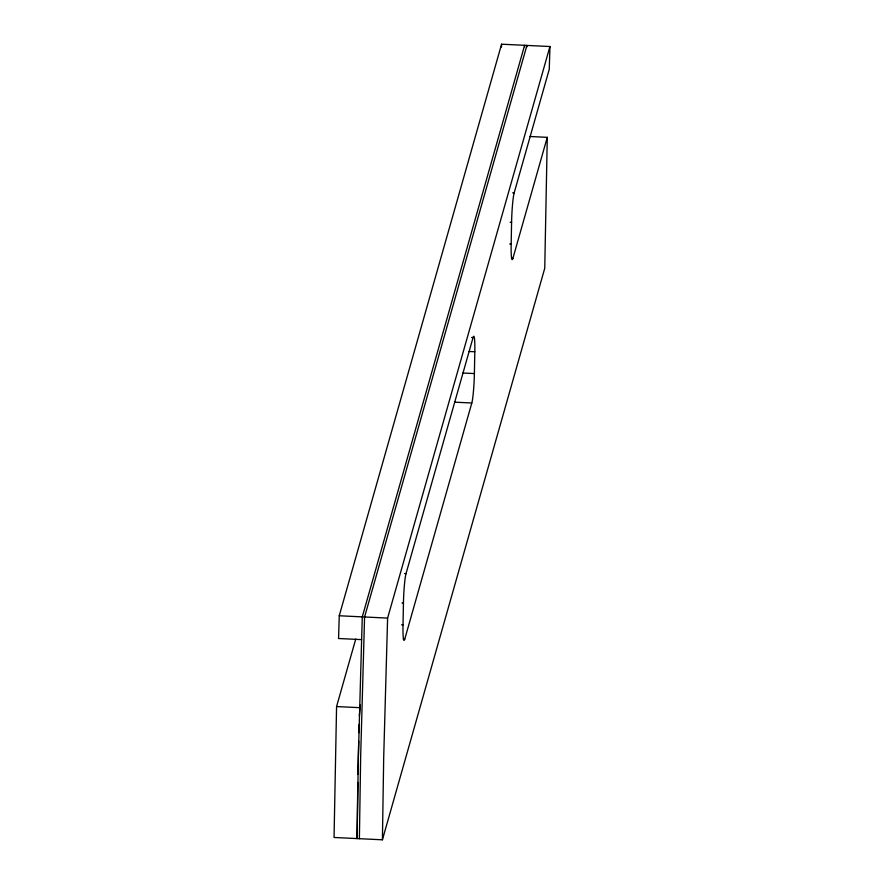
<?xml version="1.0" encoding="UTF-8"?>
<svg xmlns="http://www.w3.org/2000/svg" width="884" height="884" viewBox="0 0 884 884"><rect width="100%" height="100%" fill="white"/><g stroke="black" fill="none" stroke-linecap="round" stroke-linejoin="round"><path stroke-width="1.33" d="M359.39 838.684L360.661 756.594L364.573 616.988L526.919 45.427L526.875 46.83M355.733 639.088L336.572 706.559L334.053 837.468L382.418 839.8L383.689 757.699L387.612 618.093L549.947 46.532L501.582 44.2L339.246 615.761L338.561 638.502L361.589 639.618M357.81 782.417L357.081 838.573L358.351 756.483L362.274 616.877L524.61 45.316L524.577 46.719M403.325 638.999L404.762 639.066A23.139 1.901 -87.2 0 1 403.016 624.866L403.435 603.054A23.139 1.901 -87.2 0 1 406.021 573.617L473.073 337.555L471.625 337.489M404.762 639.066L471.813 403.005A23.139 1.901 -87.2 0 0 474.388 373.567L474.807 351.755A23.139 1.901 -87.2 0 0 473.073 337.555M511.471 258.25L512.908 258.316A23.139 1.901 -87.2 0 1 511.162 244.117L511.582 222.304A23.139 1.901 -87.2 0 1 514.168 192.867L549.262 69.284L549.947 46.532M357.976 774.207L358.716 741.057M358.926 732.714L359.147 724.372M359.368 716.018L360.352 705.023M529.66 136.49L547.273 137.34L544.754 268.239L382.418 839.8M501.504 47.018L501.582 44.2M512.908 258.316L547.273 137.34M512.72 192.8L514.168 192.867M510.145 222.227L511.582 222.304M509.725 244.05L511.162 244.117M469.05 351.478L474.807 351.755M462.873 373.015L474.388 373.567M454.542 402.165L471.813 403.005M404.574 573.55L406.021 573.617M401.999 602.976L403.435 603.054M339.246 615.761L387.612 618.093M401.579 624.8L403.016 624.866M336.572 706.559L359.6 707.675"/></g></svg>
